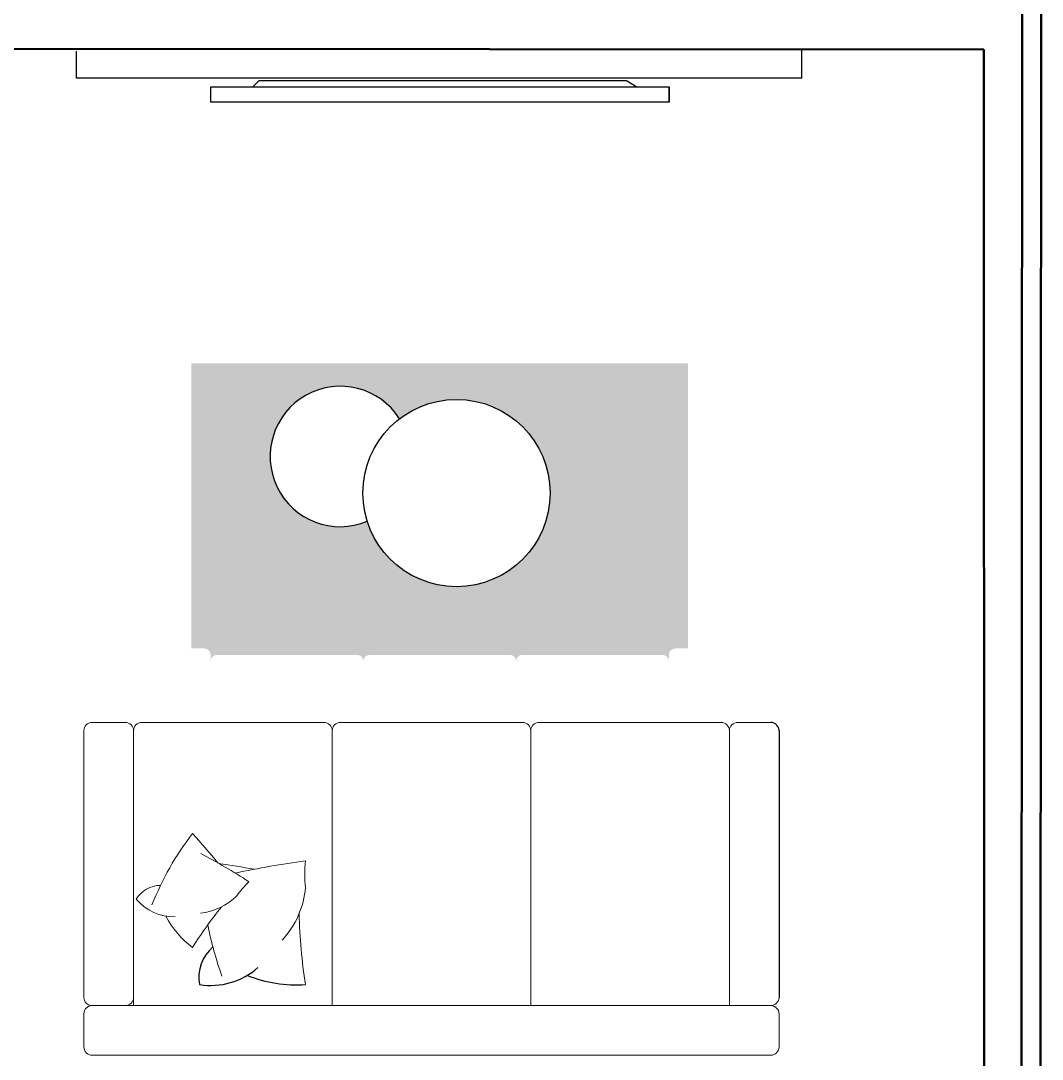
# Model space of a CAD drawing. Header units: centimetres. Extents: x -48696 to 156237, y -5617 to 29024.
# Drawn here: x -13364.7 to -13097.2, y 14523.5 to 14795.4 of the extents above; entities that cross this region are included whole.
import ezdxf

# ---------------------------------------------------------------- set-up
doc = ezdxf.new("R2010")
doc.units = ezdxf.units.CM
for name, color, linetype in [('01', 1, 'Continuous'), ('ACESSORIOS', 2, 'Continuous'), ('PN010', 1, 'Continuous')]:
    doc.layers.add(name, color=color, linetype=linetype)
for name, color, linetype, lineweight in [('Hachura', 1, 'Continuous', 9), ('Nível Fachada', 7, 'Continuous', 70), ('Parede Baixa', 5, 'Continuous', 50)]:
    doc.layers.add(name, color=color, linetype=linetype, lineweight=lineweight)

msp = doc.modelspace()

# ---------------------------------------------------------------- hatches: boundary and pattern name
at = {"layer": 'Nível Fachada', "transparency": 33554687}
h = msp.add_hatch(dxfattribs=at)
h.set_pattern_fill('DSTAR', color=55, scale=6.666667, angle=270, pattern_type=2)
h.set_pattern_definition([(270, (-10398.282, 31645.44), (6.6666667, -6.6666667), [1.2666667, -5.4]), (126.2538, (-10398.28186, 31642.90692), (53.333285785, -73.333365732), [1.2400733, -122.7670933]), (341.5651, (-10399.7485, 31644.9736), (-13.33333623, 6.66665602), [1.2649133, -19.81694]), (198.4349, (-10397.3485, 31644.1736), (-13.33333623, -6.66665602), [1.2649133, -19.81694]), (55.4915, (-10399.74853, 31643.3736), (-59.999965726, -86.6666869946), [1.2944333, -128.14882]), (199.6538, (-10398.8152, 31643.7069), (-73.333347571, -26.666634982), [0.9910733, -98.1160533]), (270, (-10398.282, 31643.907), (6.6666667, -6.6666667), [1, -5.6666667]), (344.0546, (-10398.2819, 31644.4403), (26.66666751, -6.66666593), [0.97068, -47.5633867]), (123.6901, (-10399.2152, 31644.1736), (6.66667556, -13.33333039), [0.96148, -23.0755267]), (56.3099, (-10398.8152, 31644.6403), (6.66667556, 13.33333039), [0.96148, -23.0755267]), (303.6901, (-10395.4819, 31640.3736), (-6.66667556, 13.33333039), [0.96148, -23.0755267]), (236.3099, (-10395.8819, 31640.8403), (-6.66667556, -13.33333039), [0.96148, -23.0755267]), (15.9454, (-10394.9485, 31640.5736), (-26.66666751, -6.66666593), [0.97068, -47.5633867]), (90, (-10394.9485, 31641.107), (-6.6666667, 6.6666667), [1, -5.6666667]), (160.3462, (-10395.48186, 31641.3069), (73.333347571, -26.666634982), [0.9910733, -98.1160533]), (304.5085, (-10396.4152, 31641.64026), (59.999965726, -86.6666869946), [1.2944333, -128.14882]), (161.5651, (-10394.0152, 31640.8403), (13.33333623, -6.66665602), [1.2649133, -19.81694]), (18.4349, (-10396.4152, 31640.0403), (13.33333623, 6.66665602), [1.2649133, -19.81694]), (233.7462, (-10394.94853, 31642.10692), (-53.333285785, -73.333365732), [1.2400733, -122.7670933]), (90, (-10394.9485, 31639.5736), (-6.6666667, 6.6666667), [1.2666667, -5.4])])
edge = h.paths.add_edge_path()
edge.add_arc((-13250.57016, 14671.77307), 24.51304, 180, 540)
edge = h.paths.add_edge_path()
edge.add_arc((-13280.98817, 14681.35509), 18.38478, 392.4878794, 652.5420506)
edge.add_arc((-13250.57016, 14671.77307), 24.51304, 127.4639638, 197.5659662, ccw=False)
edge = h.paths.add_edge_path()
edge.add_arc((-13273.29048, 14627.73896), 1.66667, 450, 539.9992429)
edge.add_arc((-13276.62382, 14627.73896), 1.66667, 360.0007571, 450)
edge.add_line((-13276.62382, 14629.40563), (-13313.29048, 14629.40563))
edge.add_arc((-13313.29048, 14627.73896), 1.66667, 450, 540)
edge.add_line((-13314.95715, 14627.73896), (-13314.95715, 14629.40563))
edge.add_arc((-13316.62382, 14629.40563), 1.66667, 360, 450)
edge.add_line((-13316.62382, 14631.0723), (-13319.95715, 14631.0723))
edge.add_line((-13319.95715, 14631.0723), (-13319.95715, 14705.73896))
edge.add_line((-13319.95715, 14705.73896), (-13189.95715, 14705.73896))
edge.add_line((-13189.95715, 14705.73896), (-13189.95715, 14631.0723))
edge.add_line((-13189.95715, 14631.0723), (-13193.29048, 14631.0723))
edge.add_arc((-13193.29048, 14629.40563), 1.66667, 450, 540)
edge.add_line((-13194.95715, 14629.40563), (-13194.95715, 14627.73896))
edge.add_arc((-13196.62382, 14627.73896), 1.66667, 360, 450)
edge.add_line((-13196.62382, 14629.40563), (-13233.29048, 14629.40563))
edge.add_arc((-13233.29048, 14627.73896), 1.66667, 450, 539.9992429)
edge.add_arc((-13236.62382, 14627.73896), 1.66667, 360.0007571, 450)
edge.add_line((-13236.62382, 14629.40563), (-13273.29048, 14629.40563))

# ---------------------------------------------------------------- linework, layer by layer
for p, q in [((-13314.85754, 14774.08282), (-13314.85754, 14778.10875)), ((-13194.85754, 14774.08282), (-13194.85754, 14778.10875)), ((-13112.50371, 14736.9516), (-13112.50371, 14729.59604))]:
    msp.add_line(p, q)
at = {"layer": '01', "color": 1}
for centre, radius, start, end in [((-13307.52002, 14544.92605), 10.51151, 130.5519916, 190.1360427), ((-13314.94774, 14561.5759), 18.72871, 261.0312418, 311.413126), ((-13292.42057, 14577.98876), 34.98737, 248.2852586, 273.7469733)]:
    msp.add_arc(centre, radius, start, end, dxfattribs=at)
at = {"layer": 'ACESSORIOS'}
for p, q in [((-13350.07034, 14780.44057), (-13350.07034, 14787.4958)), ((-13160.14783, 14780.44057), (-13160.14783, 14787.93161)), ((-13160.14783, 14780.44057), (-13350.07034, 14780.44057))]:
    msp.add_line(p, q, dxfattribs=at)
at = {"layer": 'Hachura'}
for p, q in [((-13345.95946, 14611.73106), (-13337.29279, 14611.73106)), ((-13285.29279, 14611.73106), (-13332.95946, 14611.73106)), ((-13233.29279, 14611.73106), (-13280.95946, 14611.73106)), ((-13181.29279, 14611.73106), (-13228.95946, 14611.73106)), ((-13176.95946, 14611.73106), (-13168.29279, 14611.73106)), ((-13348.12613, 14539.73106), (-13348.12613, 14609.56439)), ((-13335.12613, 14537.56439), (-13335.12613, 14609.56439)), ((-13283.12613, 14537.56439), (-13283.12613, 14609.56439)), ((-13231.12613, 14537.56439), (-13231.12613, 14609.56439)), ((-13179.12613, 14537.56439), (-13179.12613, 14609.56439)), ((-13283.12613, 14537.56439), (-13283.12613, 14589.56439)), ((-13283.12613, 14537.56439), (-13283.12613, 14589.56439)), ((-13168.29279, 14537.56439), (-13345.95946, 14537.56439)), ((-13348.12613, 14526.73106), (-13348.12613, 14535.39772)), ((-13166.12613, 14535.39772), (-13166.12613, 14526.73106)), ((-13168.29279, 14524.56439), (-13345.95946, 14524.56439))]:
    msp.add_line(p, q, dxfattribs=at)
for centre, radius, start, end in [((-13345.95946, 14609.56439), 2.16667, 90, 180), ((-13337.29279, 14609.56439), 2.16667, 0, 90), ((-13332.95946, 14609.56439), 2.16667, 90, 180), ((-13285.29279, 14609.56439), 2.16667, 0, 90), ((-13280.95946, 14609.56439), 2.16667, 90, 180), ((-13233.29279, 14609.56439), 2.16667, 0, 90), ((-13228.95946, 14609.56439), 2.16667, 90, 180), ((-13181.29279, 14609.56439), 2.16667, 0, 90), ((-13176.95946, 14609.56439), 2.16667, 90, 180), ((-13259.87194, 14536.24815), 75.67371, 142.2002943, 158.5497344), ((-13464.25849, 14451.63517), 195.10581, 39.1915897, 42.1750439), ((-13395.5683, 14429.79342), 166.95377, 57.1166759, 62.1358372), ((-13352.9665, 14298.96839), 278.72258, 79.7821855, 81.7119503), ((-13258.14771, 14339.1214), 238.50538, 97.7072717, 102.1893439), ((-13251.3758, 14572.0055), 38.91306, 174.8888868, 185.1111132), ((-13285.90043, 14550.50209), 27.23914, 134.2982909, 144.5205174), ((-13328.07817, 14561.67876), 7.35806, 89.9613958, 149.5454469), ((-13312.80507, 14570.30038), 22.73927, 316.7517824, 355.5570097), ((-13324.44324, 14573.91222), 13.1101, 220.440646, 270.8225301), ((-13319.33066, 14577.57396), 15.91749, 276.1611865, 314.9664139), ((-13229.44554, 14496.53785), 106.32456, 141.0517129, 148.066272), ((-13139.97235, 14565.93848), 151.89223, 181.6423087, 188.6568678), ((-13304.99328, 14572.37661), 24.49116, 207.6946628, 233.1563775), ((-13209.89039, 14580.73592), 108.1053, 191.7734127, 199.1403303), ((-13345.95946, 14539.73106), 2.16667, 180, 270), ((-13337.29279, 14539.73106), 2.16667, 270, 0), ((-13168.29279, 14539.73106), 2.16667, 270, 0), ((-13345.95946, 14535.39772), 2.16667, 90, 180), ((-13168.29279, 14535.39772), 2.16667, 0, 90), ((-13345.95946, 14526.73106), 2.16667, 180, 270), ((-13168.29279, 14526.73106), 2.16667, 270, 0)]:
    msp.add_arc(centre, radius, start, end, dxfattribs=at)
at = {"layer": 'Parede Baixa'}
for p, q in [((-13102.78914, 14298.52509), (-13102.22362, 15268.12771)), ((-13097.78914, 14298.52612), (-13097.22362, 15268.12626)), ((-13400.97869, 14788.07208), (-13112.49268, 14787.90382)), ((-13112.49268, 14787.90382), (-13112.41819, 14298.53833))]:
    msp.add_line(p, q, dxfattribs=at)
at = {"layer": 'PN010'}
for p, q in [((-13303.89932, 14778.10875), (-13302.20366, 14779.76648)), ((-13302.20366, 14779.76648), (-13206.09545, 14779.76648)), ((-13206.09545, 14779.76648), (-13203.38007, 14778.10875)), ((-13166.12613, 14609.56439), (-13166.12613, 14539.73106))]:
    msp.add_line(p, q, dxfattribs=at)
msp.add_lwpolyline([(-13314.85754, 14774.08282), (-13314.85754, 14778.10875), (-13194.85754, 14778.10875), (-13194.85754, 14774.08282)], close=True, dxfattribs=at)
msp.add_circle((-13250.57016, 14671.77307), 24.51304, dxfattribs=at)
for centre, radius, start, end in [((-13280.98817, 14681.35509), 18.38478, 32.4878794, 292.5420506), ((-13168.29279, 14609.56439), 2.16667, 0, 90)]:
    msp.add_arc(centre, radius, start, end, dxfattribs=at)

doc.saveas('drawing.dxf')
